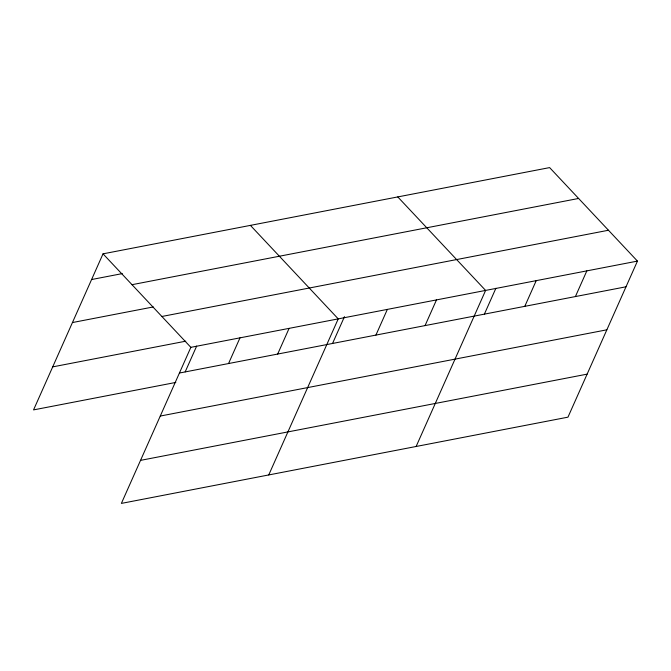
<?xml version="1.0" encoding="UTF-8"?>
<svg xmlns="http://www.w3.org/2000/svg" width="671" height="671" viewBox="0 0 671 671"><rect width="100%" height="100%" fill="white"/><g stroke="black" fill="none" stroke-linecap="round" stroke-linejoin="round"><path stroke-width="1.01" d="M637.45 261.103L190.858 347.335L121.376 503.401L567.968 417.161L637.45 261.103L549.624 167.599L103.032 253.839L33.55 409.897L175.81 382.428M185.179 371.877L196.67 346.068M228.543 363.548L239.983 337.849M277.668 354.062L289.109 328.362M268.752 474.942L338.234 318.876L250.409 225.381M332.556 343.426L344.475 316.653M375.919 335.089L387.36 309.398M425.045 325.603L436.486 299.912M416.129 446.483L485.611 290.426L397.786 196.922M484.395 314.103L495.886 288.287M524.781 306.345L536.221 280.646M575.399 296.574L586.84 270.874M91.591 279.53L122.298 273.6M132.019 284.689L578.603 198.457M72.443 322.55L153.29 306.941M161.879 316.486L608.463 230.245M52.707 366.878L185.75 341.187M179.417 373.034L626.009 286.794M160.268 416.054L606.852 329.813M140.533 460.373L587.125 374.141M103.032 253.839L190.858 347.335"/></g></svg>
